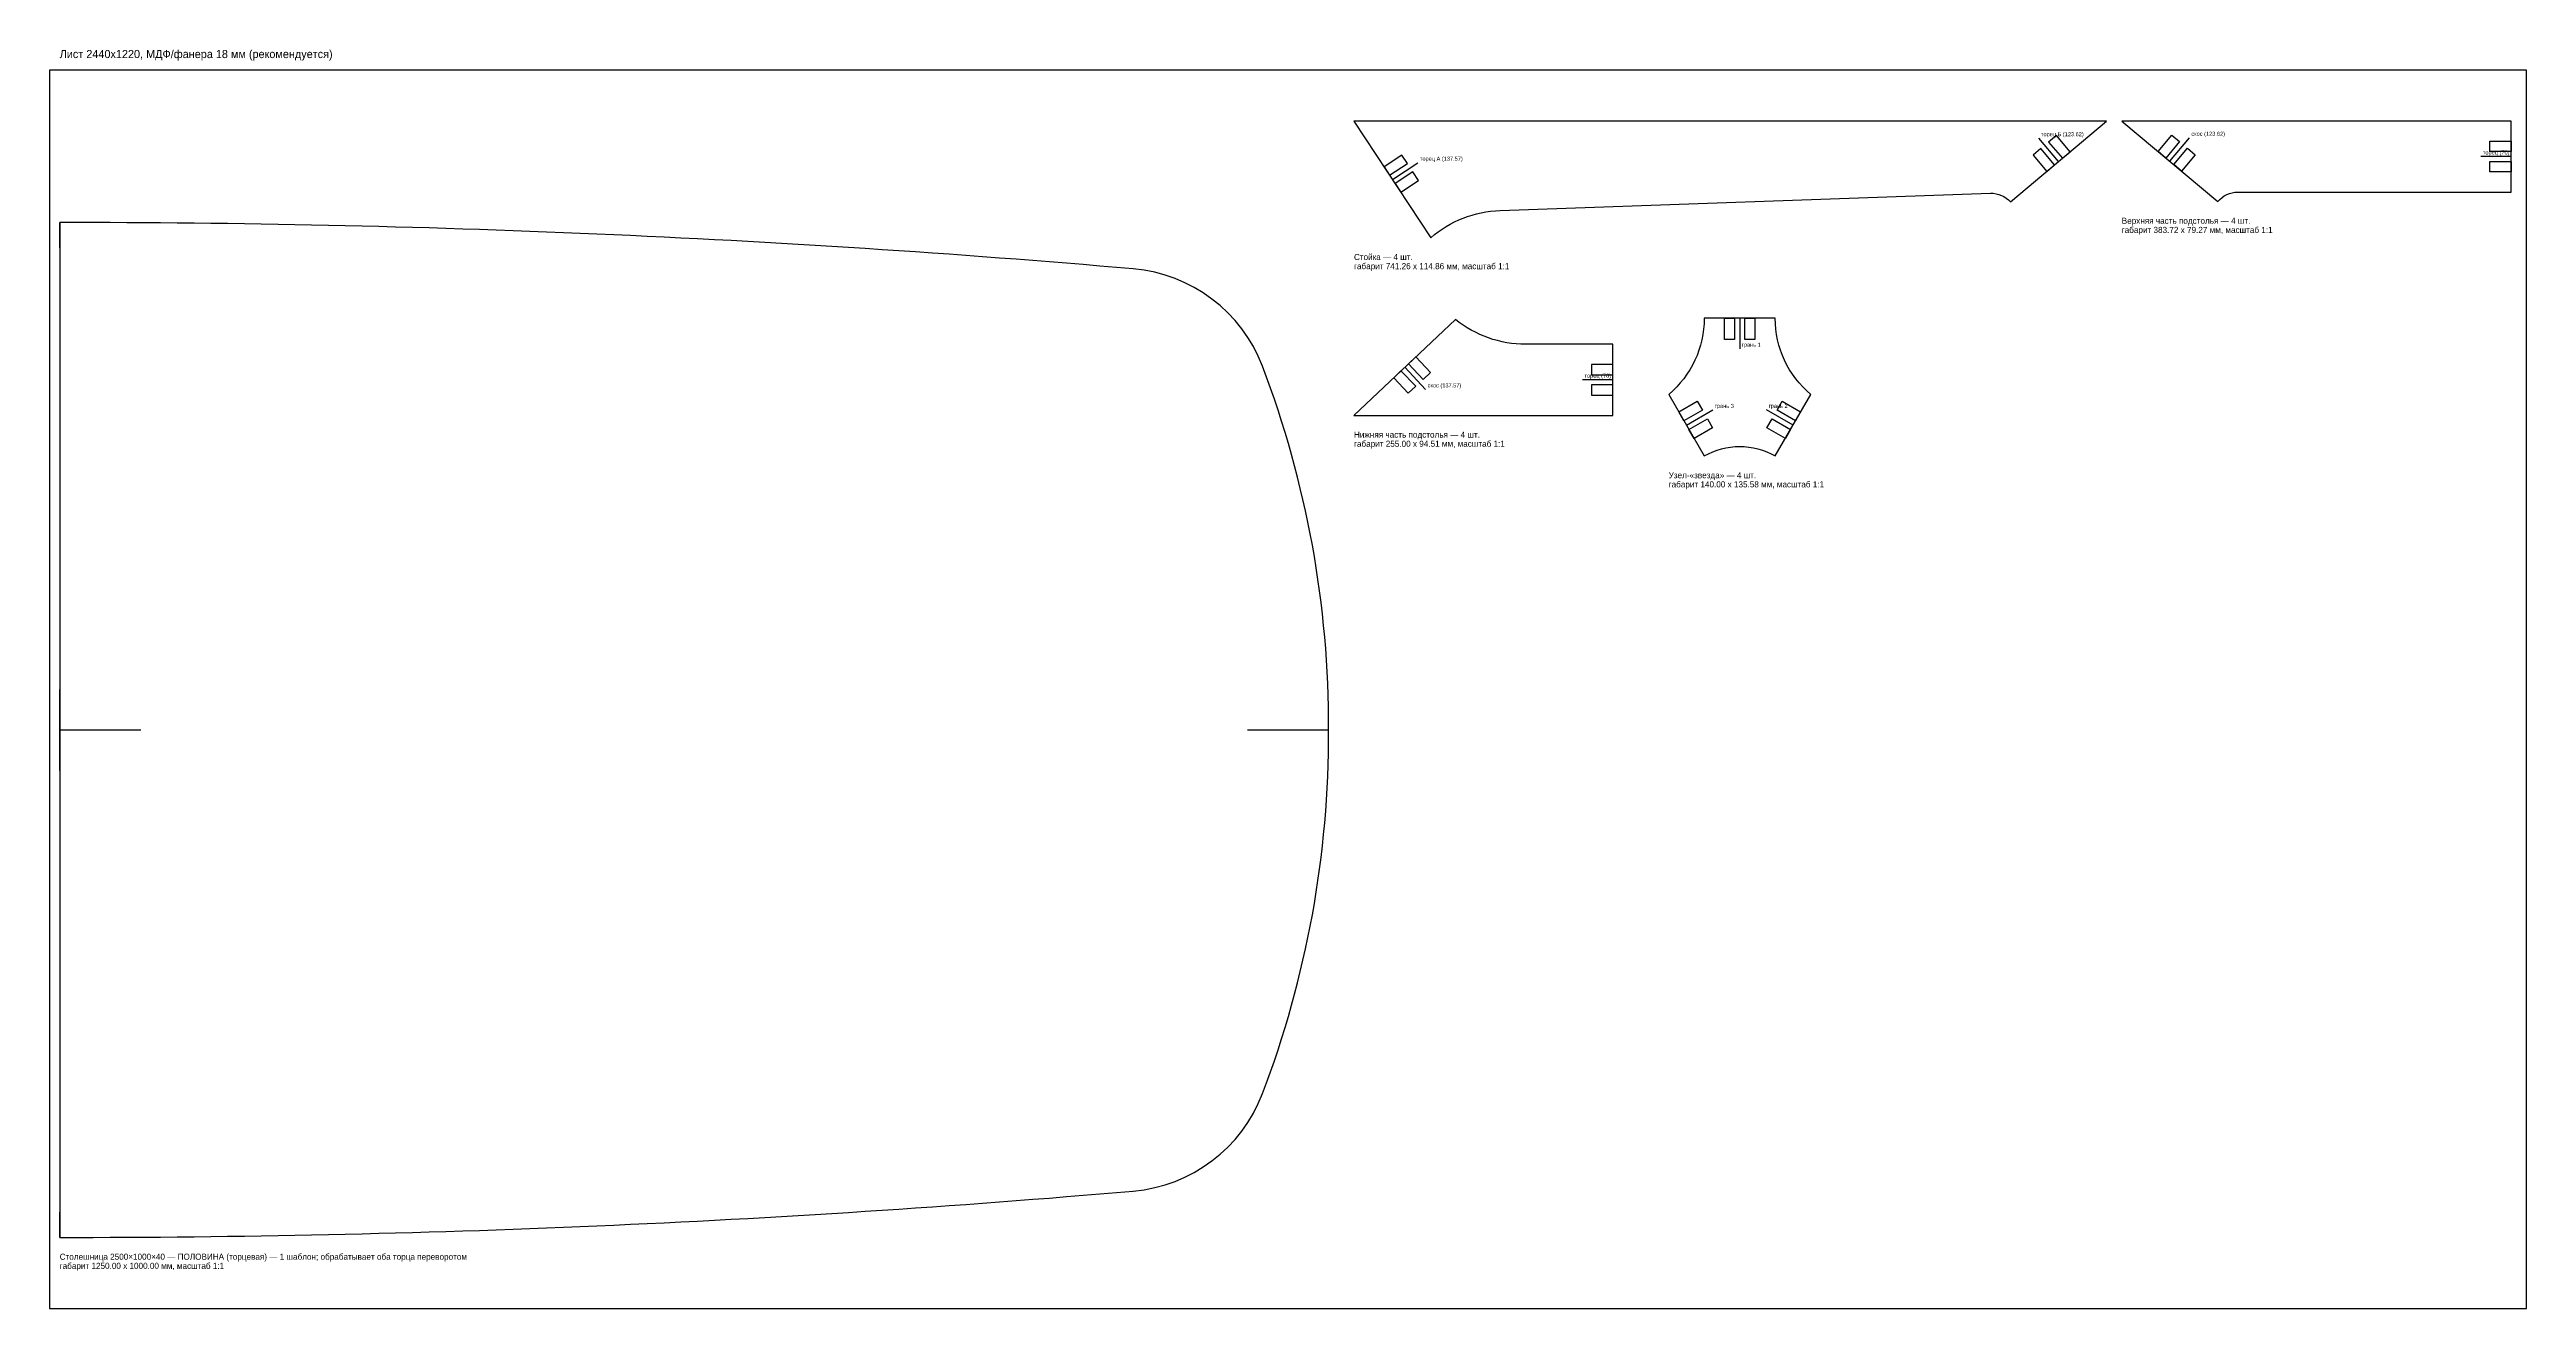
# Model space of a CAD drawing. Header units: millimetres. Extents: x 0 to 2440, y 0 to 1240.
import ezdxf

# ---------------------------------------------------------------- set-up
doc = ezdxf.new("R2010")
doc.units = ezdxf.units.MM
for name, color, linetype in [('CUT', 1, 'Continuous'), ('MARK', 5, 'Continuous'), ('SHEET', 8, 'Continuous'), ('TEXT', 7, 'Continuous')]:
    doc.layers.add(name, color=color, linetype=linetype)

msp = doc.modelspace()

# ---------------------------------------------------------------- linework, layer by layer
at = {"layer": 'CUT'}
for points in [[(1285, 1169.9), (1360.7, 1055, -0.171831), (1429, 1081.9), (1912, 1098.8, -0.226277), (1931.7, 1090.2), (2026.3, 1169.9)], [(2041.3, 1170), (2136.1, 1090.7, -0.226277), (2155.6, 1100), (2425, 1100), (2425, 1170)], [(10, 70, 0.021574), (1067.6, 115.7, 0.287747), (1194.9, 211.7, 0.092236), (1260, 570, 0.092236), (1194.9, 928.3, 0.287747), (1067.6, 1024.3, 0.021574), (10, 1070)], [(1285, 880), (1540, 880), (1540, 950), (1454.2, 950, -0.171831), (1385, 974.5)], [(1630, 975.6, -0.221832), (1595, 900.6), (1630, 840, -0.267949), (1700, 840), (1735, 900.6, -0.221832), (1700, 975.6)]]:
    msp.add_lwpolyline(points, format="xyb", close=True, dxfattribs=at)
at = {"layer": 'MARK'}
for p, q in [((1979, 1130), (1959.7, 1153)), ((2088.7, 1130.3), (2107.9, 1153.4)), ((1322.9, 1112.4), (1347.9, 1128.9)), ((2425, 1135), (2395, 1135)), ((10, 1045), (10, 1070)), ((1665, 975.6), (1665, 945.6)), ((1335, 927.3), (1355.6, 905.5)), ((1540, 915), (1510, 915)), ((1612.5, 870.3), (1638.5, 885.3)), ((1717.5, 870.3), (1691.5, 885.3)), ((10, 530), (10, 610)), ((10, 570), (90, 570)), ((1180, 570), (1260, 570)), ((10, 70), (10, 95))]:
    msp.add_line(p, q, dxfattribs=at)
for points in [[(1982.8, 1133.3), (1990.5, 1139.7), (1976.9, 1155.8), (1969.3, 1149.3)], [(2084.9, 1133.5), (2077.2, 1140), (2090.6, 1156.1), (2098.3, 1149.7)], [(2425, 1150), (2425, 1140), (2404, 1140), (2404, 1150)], [(1314.6, 1125), (1320.1, 1116.6), (1337.6, 1128.2), (1332.1, 1136.5)], [(1967.5, 1120.4), (1975.2, 1126.8), (1961.6, 1142.9), (1954, 1136.4)], [(2100.2, 1120.7), (2092.5, 1127.1), (2106, 1143.2), (2113.7, 1136.8)], [(2425, 1130), (2425, 1120), (2404, 1120), (2404, 1130)], [(1325.6, 1108.3), (1331.1, 1099.9), (1348.6, 1111.5), (1343.1, 1119.8)], [(1650, 975.6), (1660, 975.6), (1660, 954.6), (1650, 954.6)], [(1670, 975.6), (1680, 975.6), (1680, 954.6), (1670, 954.6)], [(1345.9, 937.6), (1338.6, 930.7), (1353, 915.4), (1360.3, 922.3)], [(1540, 920), (1540, 930), (1519, 930), (1519, 920)], [(1331.3, 923.8), (1324.1, 917), (1338.5, 901.7), (1345.8, 908.6)], [(1540, 900), (1540, 910), (1519, 910), (1519, 900)], [(1610, 874.6), (1605, 883.3), (1623.2, 893.8), (1628.2, 885.1)], [(1725, 883.3), (1720, 874.6), (1701.8, 885.1), (1706.8, 893.8)], [(1620, 857.3), (1615, 866), (1633.2, 876.5), (1638.2, 867.8)], [(1715, 866), (1710, 857.3), (1691.8, 867.8), (1696.8, 876.5)]]:
    msp.add_lwpolyline(points, close=True, dxfattribs=at)
at = {"layer": 'SHEET'}
msp.add_lwpolyline([(0, 0), (2440, 0), (2440, 1220), (0, 1220)], close=True, dxfattribs=at)

# ---------------------------------------------------------------- texts
at = {"layer": 'MARK'}
for s, p in [('торец Б (123.62)', (1961.7, 1155)), ('скос (123.62)', (2109.9, 1155.4)), ('торец А (137.57)', (1349.9, 1130.9)), ('торец (70)', (2397, 1137)), ('грань 1', (1667, 947.6)), ('скос (137.57)', (1357.6, 907.5)), ('торец (70)', (1512, 917)), ('грань 3', (1640.5, 887.3)), ('грань 2', (1693.5, 887.3))]:
    msp.add_text(s, height=4, dxfattribs=at).set_placement(p)
at = {"layer": 'SHEET'}
msp.add_text('Лист 2440x1220, МДФ/фанера 18 мм (рекомендуется)', height=8, dxfattribs=at).set_placement((10, 1232))
at = {"layer": 'TEXT'}
for s, p in [('Верхняя часть подстолья — 4 шт.', (2041.3, 1068.7)), ('габарит 383.72 x 79.27 мм, масштаб 1:1', (2041.3, 1059.7)), ('Стойка — 4 шт.', (1285, 1033)), ('габарит 741.26 x 114.86 мм, масштаб 1:1', (1285, 1024)), ('габарит 255.00 x 94.51 мм, масштаб 1:1', (1285, 849)), ('Нижняя часть подстолья — 4 шт.', (1285, 858)), ('Узел-«звезда» — 4 шт.', (1595, 818)), ('габарит 140.00 x 135.58 мм, масштаб 1:1', (1595, 809)), ('Столешница 2500×1000×40 — ПОЛОВИНА (торцевая) — 1 шаблон; обрабатывает оба торца переворотом', (10, 48)), ('габарит 1250.00 x 1000.00 мм, масштаб 1:1', (10, 39))]:
    msp.add_text(s, height=6, dxfattribs=at).set_placement(p)

doc.saveas('drawing.dxf')
